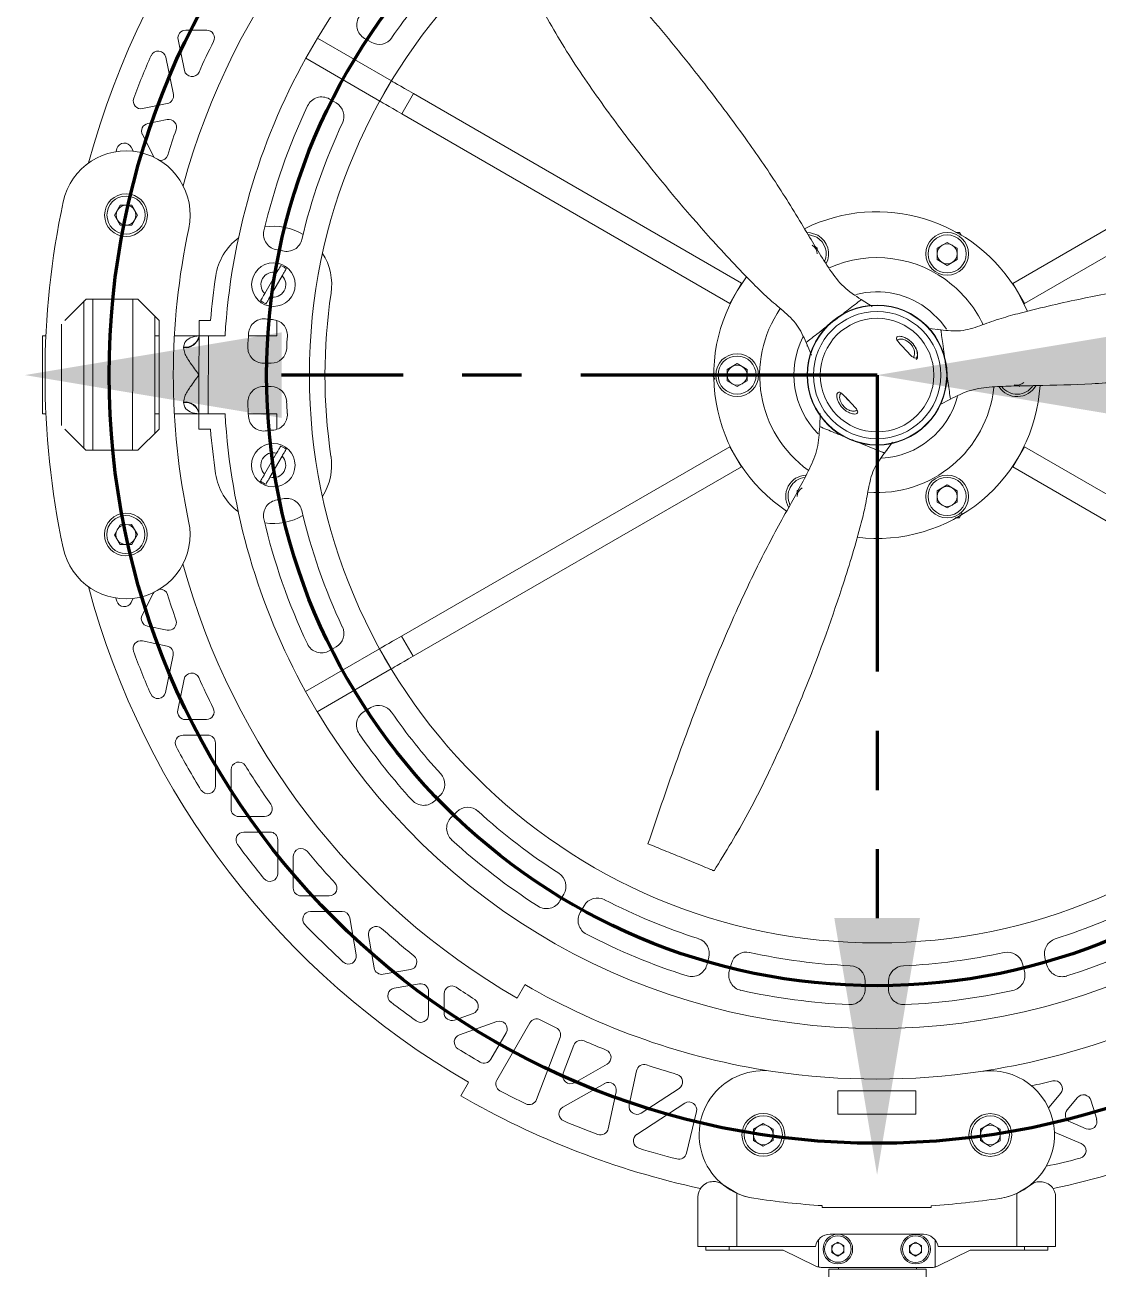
# Model space of a CAD drawing. Header units: millimetres. Extents: x 293 to 902, y 110 to 719.
# Drawn here: x 292.6 to 430.6, y 299.7 to 459.7 of the extents above; entities that cross this region are included whole.
import ezdxf

# ---------------------------------------------------------------- set-up
doc = ezdxf.new("R2010")
doc.units = ezdxf.units.MM
doc.linetypes.add('CENTERX2', pattern=[20.32, 12.7, -2.54, 2.54, -2.54])

msp = doc.modelspace()

# ---------------------------------------------------------------- linework, layer by layer
at = {"color": 7, "linetype": 'Continuous', "lineweight": 15}
for p, q in [((312.31, 457.78), (313.12, 453.8)), ((315.99, 458.98), (313.29, 458.98)), ((328.72, 455.37), (330.23, 457.96)), ((330.23, 457.96), (339.75, 452.46)), ((337.16, 457.42), (336.29, 457.92)), ((310.73, 455.5), (311.71, 450.71)), ((328.72, 455.37), (338.25, 449.86)), ((338.25, 449.86), (339.75, 452.46)), ((310.92, 449.54), (307.75, 448.89)), ((332.65, 449.63), (331.78, 450.13)), ((341.08, 448.23), (342.58, 450.82)), ((342.58, 450.82), (384.77, 426.44)), ((461.86, 450.77), (419.65, 426.43)), ((341.08, 448.23), (383.27, 423.84)), ((463.35, 448.18), (421.14, 423.83)), ((310.92, 447.49), (308.41, 446.98)), ((307.72, 445.55), (309.15, 442.77)), ((306.3, 443.93), (306.57, 443.4)), ((309.24, 442.62), (309.15, 442.77)), ((304.88, 436.49), (304.14, 435.21)), ((304.88, 433.93), (304.14, 435.21)), ((304.88, 436.49), (306.36, 436.49)), ((306.36, 436.49), (307.1, 435.2)), ((306.36, 433.93), (307.1, 435.2)), ((304.88, 433.93), (306.36, 433.93)), ((412.8, 432.97), (412.31, 432.97)), ((413, 432.61), (412.8, 432.97)), ((394.49, 430.97), (394.31, 431.07)), ((394.49, 430.97), (394.49, 430.77)), ((409.93, 430.96), (411.21, 431.7)), ((409.93, 430.96), (409.93, 429.48)), ((412.49, 430.96), (411.21, 431.7)), ((412.49, 430.96), (412.49, 429.48)), ((409.93, 429.48), (411.21, 428.74)), ((412.49, 429.48), (411.21, 428.74)), ((323.45, 425.13), (325, 427.81)), ((325.69, 427.41), (324.14, 424.73)), ((383.27, 423.84), (384.77, 426.44)), ((384.77, 426.44), (384.82, 426.41)), ((419.65, 426.43), (419.6, 426.4)), ((419.65, 426.43), (421.14, 423.83)), ((300.48, 424.38), (297.76, 421.66)), ((307.15, 424.38), (300.48, 424.38)), ((307.15, 424.38), (309.86, 421.65)), ((401.58, 423.46), (400.17, 424.34)), ((421.54, 422.84), (420.4, 425.13)), ((383.27, 423.84), (383.32, 423.82)), ((421.14, 423.83), (421.1, 423.8)), ((309.86, 421.65), (309.86, 407.69)), ((315.01, 421.67), (316.49, 421.67)), ((315.01, 421.67), (315.01, 419.67)), ((325.01, 421.67), (325.01, 419.67)), ((325.02, 421.67), (325.01, 421.67)), ((295.32, 419.68), (294.88, 419.68)), ((309.86, 419.67), (309.33, 419.67)), ((315.01, 419.67), (311.84, 419.67)), ((315, 414.67), (315.01, 419.57)), ((315.01, 419.57), (315.01, 419.67)), ((316.21, 419.67), (315.01, 419.67)), ((316.2, 409.67), (316.21, 419.67)), ((316.21, 419.67), (318.36, 419.67)), ((321.36, 419.67), (325.01, 419.67)), ((410.4, 420.46), (408.9, 420.63)), ((410.07, 420.5), (409.92, 420.56)), ((393.06, 418.82), (393.75, 417.22)), ((393.19, 418.52), (393.21, 418.35)), ((324.28, 416.17), (323.28, 416.17)), ((382.92, 415.38), (384.2, 416.12)), ((385.48, 415.38), (384.2, 416.12)), ((315, 409.77), (315, 414.67)), ((381.03, 414.64), (381.34, 414.11)), ((382.92, 415.38), (382.92, 413.9)), ((385.48, 415.38), (385.48, 413.9)), ((324.28, 413.17), (323.28, 413.17)), ((382.92, 413.9), (384.2, 413.16)), ((385.48, 413.9), (384.2, 413.16)), ((420.54, 413.19), (420.33, 413.25)), ((410.33, 410.85), (411.63, 411.54)), ((294.87, 409.68), (295.32, 409.68)), ((309.33, 409.67), (309.86, 409.67)), ((311.84, 409.67), (315, 409.67)), ((315, 409.67), (315, 409.77)), ((316.2, 409.67), (315, 409.67)), ((315, 409.67), (315, 407.67)), ((318.35, 409.67), (316.2, 409.67)), ((321.36, 409.67), (325, 409.67)), ((325, 407.67), (325, 409.67)), ((394.88, 409.7), (394.82, 408.02)), ((297.76, 407.7), (300.47, 404.97)), ((309.86, 407.69), (307.14, 404.97)), ((315, 407.67), (316.49, 407.67)), ((325.01, 407.67), (325, 407.67)), ((300.47, 404.97), (307.14, 404.97)), ((341.05, 381.09), (383.26, 405.44)), ((383.26, 405.44), (383.31, 405.47)), ((384.76, 402.84), (383.26, 405.44)), ((403.15, 404.62), (404.18, 406.02)), ((403.35, 404.89), (403.48, 404.99)), ((421.14, 405.43), (419.64, 402.83)), ((421.14, 405.43), (421.09, 405.45)), ((463.33, 381.04), (421.14, 405.43)), ((323.44, 401.92), (324.99, 404.6)), ((325.68, 404.2), (324.13, 401.52)), ((342.55, 378.5), (384.76, 402.84)), ((384.76, 402.84), (384.81, 402.87)), ((419.64, 402.83), (419.59, 402.86)), ((461.83, 378.45), (419.64, 402.83)), ((391.92, 399.79), (392.09, 399.89)), ((409.92, 399.78), (411.2, 400.52)), ((412.48, 399.78), (411.2, 400.52)), ((391.92, 399.79), (391.92, 399.58)), ((409.92, 399.78), (409.92, 398.3)), ((409.92, 398.3), (411.2, 397.56)), ((412.48, 398.3), (411.2, 397.56)), ((412.48, 399.78), (412.48, 398.3)), ((304.85, 395.41), (304.13, 394.12)), ((304.85, 395.41), (306.33, 395.43)), ((306.33, 395.43), (307.08, 394.16)), ((412.24, 396.29), (412.78, 396.29)), ((304.88, 392.85), (304.13, 394.12)), ((306.36, 392.87), (307.08, 394.16)), ((304.88, 392.85), (306.36, 392.87)), ((306.28, 385.42), (306.55, 385.95)), ((307.69, 383.8), (309.12, 386.58)), ((309.22, 386.73), (309.12, 386.58)), ((310.9, 381.85), (308.38, 382.36)), ((342.55, 378.5), (341.05, 381.09)), ((310.9, 379.81), (307.72, 380.46)), ((328.69, 373.96), (338.22, 379.46)), ((332.63, 379.7), (331.76, 379.19)), ((339.72, 376.86), (338.22, 379.46)), ((310.7, 373.85), (311.68, 378.63)), ((330.19, 371.37), (339.72, 376.86)), ((312.27, 371.56), (313.09, 375.54)), ((330.19, 371.37), (328.69, 373.96)), ((337.12, 371.9), (336.25, 371.4)), ((315.95, 370.36), (313.25, 370.36)), ((316.12, 368.36), (312.95, 368.36)), ((317.12, 361.82), (317.12, 367.36)), ((319.12, 358.9), (319.12, 363.9)), ((346.02, 360.62), (345.31, 359.91)), ((348.14, 358.5), (347.44, 357.79)), ((323.43, 357.9), (320.12, 357.9)), ((324.13, 355.9), (320.76, 355.9)), ((325.13, 350.56), (325.13, 354.9)), ((327.13, 348.69), (327.13, 352.79)), ((331.75, 347.69), (328.13, 347.69)), ((361.92, 347.92), (361.42, 347.05)), ((333.41, 345.69), (329.34, 345.69)), ((364.52, 346.42), (364.01, 345.55)), ((335.22, 340.1), (334.4, 344.86)), ((337.54, 338.43), (336.82, 342.6)), ((380.56, 339.77), (380.3, 338.8)), ((423.79, 339.75), (424.05, 338.78)), ((342.19, 338.22), (338.69, 337.61)), ((383.46, 338.99), (383.2, 338.02)), ((420.89, 338.97), (421.15, 338.01)), ((343.35, 336.39), (340.11, 335.83)), ((356.92, 336.28), (355.92, 334.55)), ((400.67, 336.71), (400.67, 335.71)), ((403.67, 336.71), (403.67, 335.71)), ((344.52, 332.43), (344.52, 335.4)), ((346.52, 332.67), (346.52, 335.13)), ((350.26, 332.58), (347.85, 331.73)), ((353.31, 331.54), (348.5, 329.83)), ((353.3, 324.02), (357.56, 331.39)), ((352.53, 326.69), (354.51, 330.1)), ((358.4, 321.5), (361.44, 329.47)), ((361.84, 324.91), (363.21, 328.5)), ((367.5, 326.08), (363.27, 323.68)), ((370.32, 320.82), (371.26, 325.22)), ((349.67, 323.72), (348.67, 321.99)), ((367.17, 323.59), (361.8, 320.55)), ((367.63, 317.76), (368.64, 322.52)), ((376.74, 322.94), (371.85, 319.77)), ((397.17, 322.64), (407.17, 322.63)), ((397.17, 319.64), (397.17, 322.64)), ((407.17, 322.63), (407.17, 319.63)), ((425.8, 322.29), (424.32, 320.52)), ((427.97, 321.77), (426.65, 320.19)), ((377.48, 321.04), (371.32, 317.04)), ((377.68, 314.6), (378.99, 319.96)), ((424.24, 320.44), (424.32, 320.52)), ((430.44, 318.97), (429.69, 321.42)), ((387.57, 318.45), (386.29, 317.72)), ((387.57, 318.45), (388.85, 317.71)), ((407.17, 319.63), (397.17, 319.64)), ((416.76, 318.44), (415.48, 317.7)), ((416.76, 318.44), (418.04, 317.7)), ((429.1, 317.76), (427.03, 318.63)), ((386.29, 317.72), (386.29, 316.24)), ((388.85, 316.24), (388.85, 317.71)), ((415.48, 317.7), (415.48, 316.23)), ((418.04, 316.22), (418.04, 317.7)), ((425, 317.3), (425.11, 317.26)), ((428.46, 315.86), (425.11, 317.26)), ((387.57, 315.5), (386.29, 316.24)), ((388.85, 316.24), (387.57, 315.5)), ((416.76, 315.49), (415.48, 316.23)), ((418.04, 316.22), (416.76, 315.49)), ((382.41, 310.54), (384.16, 309.46)), ((420.16, 309.45), (421.91, 310.52)), ((379.16, 308.98), (379.16, 302.64)), ((384.16, 309.46), (384.16, 302.64)), ((420.16, 309.45), (420.16, 302.63)), ((425.16, 308.96), (425.16, 302.63)), ((395.16, 307.64), (395.16, 307.87)), ((395.16, 307.64), (409.16, 307.63)), ((409.16, 307.63), (409.16, 307.86)), ((396.16, 304.21), (408.16, 304.2)), ((380.16, 302.64), (380.16, 302.14)), ((383.16, 302.14), (383.16, 302.64)), ((384.16, 302.64), (394.27, 302.64)), ((394.66, 299.99), (394.66, 303.49)), ((397.16, 303.18), (396.39, 302.73)), ((396.39, 302.73), (396.39, 301.84)), ((397.16, 303.18), (397.93, 302.73)), ((397.93, 301.84), (397.93, 302.73)), ((407.16, 303.18), (406.39, 302.73)), ((406.39, 302.73), (406.39, 301.84)), ((407.16, 303.18), (407.93, 302.73)), ((407.93, 301.84), (407.93, 302.73)), ((409.66, 299.99), (409.66, 303.48)), ((410.05, 302.63), (420.16, 302.63)), ((421.16, 302.13), (421.16, 302.63)), ((424.16, 302.13), (424.16, 302.63)), ((390.13, 302.14), (383.16, 302.14)), ((390.13, 302.14), (394.24, 300.14)), ((397.16, 301.4), (396.39, 301.84)), ((397.93, 301.84), (397.16, 301.4)), ((407.16, 301.39), (406.39, 301.84)), ((407.93, 301.84), (407.16, 301.39)), ((410.07, 300.13), (414.19, 302.13)), ((421.16, 302.13), (414.19, 302.13)), ((409.2, 299.93), (395.12, 299.94)), ((396.01, 299.72), (396.01, 297.72)), ((397.26, 299.92), (397.26, 299.72)), ((400.02, 299.94), (400.02, 299.92)), ((400.2, 299.94), (400.2, 299.92)), ((400.54, 299.94), (400.54, 299.92)), ((400.94, 299.94), (400.94, 299.92)), ((401.42, 299.94), (401.42, 299.92)), ((401.97, 299.94), (401.97, 299.92)), ((402.54, 299.93), (402.54, 299.92)), ((403.09, 299.93), (403.09, 299.92)), ((403.57, 299.93), (403.57, 299.92)), ((403.97, 299.92), (403.97, 299.93)), ((404.31, 299.92), (404.31, 299.93)), ((404.49, 299.92), (404.49, 299.93)), ((407.26, 299.72), (407.26, 299.92)), ((408.51, 297.72), (408.51, 299.72))]:
    msp.add_line(p, q, dxfattribs=at)
at = {"color": 1, "linetype": 'CENTERX2', "lineweight": 158, "ltscale": 3}
for q in [(325.63, 414.64), (402.2, 344.85)]:
    msp.add_line((402.2, 414.64), q, dxfattribs=at)
at = {"color": 8, "linetype": 'Continuous', "lineweight": 15}
for p, q in [((400.04, 299.94), (400.04, 299.92)), ((400.23, 299.94), (400.23, 299.92)), ((400.59, 299.94), (400.59, 299.92)), ((401.02, 299.94), (401.02, 299.92)), ((401.07, 299.94), (401.07, 299.92)), ((401.59, 299.94), (401.59, 299.92)), ((401.66, 299.94), (401.66, 299.92)), ((402.22, 299.94), (402.22, 299.92)), ((402.29, 299.94), (402.29, 299.92)), ((402.85, 299.93), (402.85, 299.92)), ((402.92, 299.93), (402.92, 299.92)), ((403.44, 299.93), (403.44, 299.92)), ((403.5, 299.93), (403.5, 299.92)), ((403.93, 299.93), (403.93, 299.92)), ((404.28, 299.93), (404.28, 299.92)), ((404.47, 299.93), (404.47, 299.92))]:
    msp.add_line(p, q, dxfattribs=at)
at = {"color": 7, "linetype": 'Continuous', "lineweight": 15, "flags": 128}
for points in [[(339.76, 452.45), (339.8, 452.43), (339.95, 452.35), (340.19, 452.21), (340.52, 452.01), (340.94, 451.77), (341.43, 451.49), (341.98, 451.17), (342.58, 450.82)], [(338.26, 449.85), (338.3, 449.83), (338.45, 449.75), (338.69, 449.61), (339.02, 449.42), (339.44, 449.18), (339.93, 448.89), (340.48, 448.57), (341.08, 448.23)], [(304.45, 443.76), (304.34, 443.4), (304.33, 443.35)], [(394.59, 432.61), (393.63, 432.94), (393.19, 432.98)], [(394.44, 432.35), (393.53, 432.66), (393.36, 432.67)], [(300.19, 424.17), (300.19, 423.51), (300.19, 421.83), (300.19, 419.94), (300.19, 417.9), (300.19, 415.76), (300.19, 413.59), (300.19, 411.46), (300.19, 409.41), (300.19, 407.53), (300.19, 405.85), (300.18, 405.22)], [(301.34, 424.38), (301.34, 423.51), (301.34, 421.83), (301.33, 419.94), (301.33, 417.9), (301.33, 415.76), (301.33, 413.59), (301.33, 411.46), (301.33, 409.41), (301.33, 407.53), (301.33, 405.84), (301.33, 404.97)], [(301.33, 404.97), (301.33, 405.84), (301.33, 407.53), (301.33, 409.41), (301.33, 411.46), (301.33, 413.59), (301.33, 415.76), (301.33, 417.9), (301.33, 419.94), (301.34, 421.83), (301.34, 423.51), (301.34, 424.38)], [(306.47, 404.97), (306.47, 405.84), (306.47, 407.52), (306.47, 409.41), (306.47, 411.45), (306.48, 413.59), (306.48, 415.76), (306.48, 417.89), (306.48, 419.94), (306.48, 421.82), (306.48, 423.5), (306.48, 424.38)], [(309.33, 414.67), (309.33, 416.64), (309.33, 418.54), (309.33, 420.31), (309.34, 421.88), (309.34, 422.26)], [(411.13, 420.53), (410.4, 421.51), (409, 422.9)], [(297.33, 421.18), (297.33, 420.31), (297.33, 418.54), (297.33, 416.64), (297.33, 414.68), (297.33, 412.71), (297.33, 410.81), (297.33, 409.04), (297.33, 408.18)], [(294.87, 414.68), (294.87, 416.03), (294.88, 417.28), (294.88, 418.33), (294.88, 419.12), (294.88, 419.57), (294.88, 419.68)], [(294.87, 409.68), (294.87, 409.78), (294.87, 410.24), (294.87, 411.02), (294.87, 412.08), (294.87, 413.33), (294.87, 414.68)], [(309.33, 407.1), (309.33, 407.46), (309.33, 409.04), (309.33, 410.81), (309.33, 412.71), (309.33, 414.67)], [(313, 411.1), (313, 411.11), (313, 411.12), (313, 411.13), (313, 411.14), (313, 411.14), (313, 411.15), (313, 411.16), (313, 411.17)], [(304.43, 385.59), (304.32, 385.95), (304.31, 386)], [(338.23, 379.47), (338.27, 379.49), (338.42, 379.57), (338.66, 379.71), (338.99, 379.91), (339.41, 380.15), (339.9, 380.43), (340.45, 380.75), (341.05, 381.09)], [(339.73, 376.87), (339.77, 376.89), (339.92, 376.98), (340.16, 377.12), (340.49, 377.31), (340.91, 377.55), (341.4, 377.83), (341.95, 378.15), (342.55, 378.5)], [(384.16, 302.64), (383.18, 302.64), (382.25, 302.64), (381.38, 302.64), (380.62, 302.64), (380, 302.64), (379.54, 302.64), (379.26, 302.64), (379.16, 302.64)], [(425.16, 302.63), (425.06, 302.63), (424.78, 302.63), (424.32, 302.63), (423.69, 302.63), (422.94, 302.63), (422.07, 302.63), (421.13, 302.63), (420.16, 302.63)], [(383.16, 302.14), (382.13, 302.14), (381.23, 302.14), (380.56, 302.14), (380.2, 302.14), (380.16, 302.14)], [(424.16, 302.13), (424.15, 302.13), (423.87, 302.13), (423.21, 302.13), (422.26, 302.13), (421.16, 302.13)], [(396.01, 299.72), (396.05, 299.72), (396.41, 299.72), (397.11, 299.72), (398.11, 299.72), (399.35, 299.72), (400.76, 299.72), (402.26, 299.72)], [(397.26, 299.92), (397.36, 299.92), (397.82, 299.92), (398.6, 299.92), (399.66, 299.92), (400.91, 299.92), (402.26, 299.92)], [(402.26, 299.92), (403.6, 299.92), (404.85, 299.92), (405.91, 299.92), (406.7, 299.92), (407.15, 299.92), (407.26, 299.92)], [(402.26, 299.72), (403.75, 299.72), (405.16, 299.72), (406.4, 299.72), (407.4, 299.72), (408.1, 299.72), (408.46, 299.72), (408.51, 299.72)]]:
    msp.add_lwpolyline(points, dxfattribs=at)
at = {"color": 4, "lineweight": 100}
msp.add_circle((402.2, 414.64), 98.75, dxfattribs=at)
at = {"color": 6, "lineweight": 100}
msp.add_circle((402.2, 414.64), 78.5, dxfattribs=at)
at = {"color": 7, "linetype": 'Continuous', "lineweight": 15}
for centre, radius in [((402.2, 414.64), 73), ((305.62, 435.21), 2.75), ((305.62, 435.21), 2.45), ((411.21, 430.22), 2.75), ((411.21, 430.22), 2.45), ((324.57, 426.27), 2.8), ((402.2, 414.64), 9), ((402.2, 414.64), 8.95), ((402.2, 414.64), 8.18), ((402.2, 414.64), 7.3), ((384.2, 414.64), 2.75), ((384.2, 414.64), 2.45), ((324.56, 403.06), 2.8), ((411.2, 399.04), 2.75), ((411.2, 399.04), 2.45), ((305.6, 394.14), 2.75), ((305.6, 394.14), 2.45), ((387.57, 316.98), 2.75), ((387.57, 316.98), 2.45), ((416.76, 316.96), 2.75), ((416.76, 316.96), 2.45), ((397.16, 302.29), 1.9), ((397.16, 302.29), 1.7), ((407.16, 302.28), 1.9), ((407.16, 302.28), 1.7)]:
    msp.add_circle(centre, radius, dxfattribs=at)
for centre, radius, start, end in [((402.2, 414.64), 105, 119.9768, 164.9464), ((402.2, 414.64), 84, 31, 148.9536), ((402.2, 414.64), 92.5, 119.9768, 164.748), ((402.2, 414.64), 76, 137.5487, 145.1966), ((337.29, 459.66), 2, 145.2573, 239.9768), ((313.29, 457.98), 1, 89.9768, 191.504), ((402.2, 414.64), 95.5, 153.3088, 155.9256), ((315.99, 457.98), 1, 333.3088, 89.9768), ((338.16, 459.15), 2, 239.9768, 325.1966), ((309.75, 455.3), 1, 11.504, 156.2585), ((402.2, 414.64), 102, 156.2585, 159.5829), ((402.2, 414.64), 84, 151, 176.5644), ((314.1, 454), 1, 191.504, 335.9256), ((307.55, 449.87), 1, 159.5829, 281.504), ((310.73, 450.52), 1, 281.504, 11.504), ((330.78, 448.4), 2, 59.9768, 154.6964), ((331.65, 447.9), 2, 334.757, 59.9768), ((402.2, 414.64), 81, 154.6964, 166.7603), ((308.61, 446), 1, 101.504, 207.1987), ((311.12, 446.51), 1, 340.7098, 101.504), ((402.2, 414.64), 76, 154.757, 166.7302), ((402.2, 414.64), 95.5, 160.7098, 162.7678), ((305.62, 435.21), 8.25, 347.9768, 167.9768), ((305.41, 443.47), 1, 27.1987, 163.4089), ((310.04, 443.22), 1, 265.26, 342.7678), ((402.2, 414.64), 107, 167.9768, 191.9768), ((305.62, 435.21), 1.28, 149.9768, 209.9768), ((305.62, 435.21), 1.28, 89.9768, 149.9768), ((305.62, 435.21), 1.28, 29.9768, 89.9768), ((305.62, 435.21), 1.28, 329.9768, 29.9768), ((402.2, 414.64), 21, 29.9768, 116.3467), ((305.62, 435.21), 1.28, 209.9768, 269.9768), ((305.62, 435.21), 1.28, 269.9768, 329.9768), ((402.2, 414.64), 90.5, 167.9768, 191.9768), ((324.57, 426.27), 7.5, 59.4033, 98.3869), ((324.57, 426.27), 7.5, 126.8138, 171.4768), ((325.3, 432.73), 2, 166.7603, 263.5266), ((326.29, 432.54), 2, 254.6956, 346.7302), ((393.21, 430.23), 2.45, 336.7017, 59.9768), ((393.21, 430.23), 2.75, 332.6507, 59.9768), ((324.57, 426.27), 4.5, 74.6956, 83.5266), ((324.57, 426.27), 7.5, 351.4768, 32.4153), ((393.21, 430.23), 1.28, 359.9768, 59.9768), ((411.21, 430.22), 1.28, 119.9768, 179.9768), ((411.21, 430.22), 1.28, 59.9768, 119.9768), ((411.21, 430.22), 1.28, 359.9768, 59.9768), ((324.57, 426.27), 2.64, 51.2595, 68.6941), ((402.2, 414.64), 15.1, 50.5779, 114.1444), ((411.21, 430.22), 1.28, 179.9768, 239.9768), ((411.21, 430.22), 1.28, 239.9768, 299.9768), ((411.21, 430.22), 1.28, 299.9768, 359.9768), ((402.2, 414.64), 86, 171.4768, 175.3081), ((324.57, 426.27), 1.6, 74.4543, 225.4993), ((324.57, 426.27), 1.6, 254.4543, 45.4993), ((402.2, 414.64), 21, 143.0277, 236.3691), ((402.2, 414.64), 15.1, 25.5351, 50.5779), ((324.57, 426.27), 2.64, 231.2595, 248.6941), ((402.2, 414.64), 71, 171.4768, 188.4768), ((402.2, 414.64), 10.7, 50.5779, 104.7349), ((402.2, 414.64), 15.1, 145.5469, 234.1525), ((323.38, 419.88), 2, 79.4271, 176.1934), ((324.57, 426.27), 4.5, 259.4271, 268.2581), ((324.37, 419.77), 2, 356.2235, 88.2581), ((313.25, 420.01), 1.79, 262.1053, 348.9236), ((313.26, 419.93), 1.78, 261.7492, 348.1772), ((402.2, 414.64), 81, 176.1934, 177.4376), ((402.2, 414.64), 76, 176.2235, 177.405), ((402.2, 414.64), 10.7, 152.9077, 224.7798), ((267.74, 418.23), 45.27, 359.9292, 0.0206), ((323.28, 418.17), 2, 177.4376, 269.9768), ((324.28, 418.17), 2, 269.9768, 357.405), ((384.2, 414.64), 1.28, 59.9768, 119.9768), ((384.2, 414.64), 1.28, 119.9768, 179.9768), ((384.2, 414.64), 1.28, 179.9768, 239.9768), ((384.2, 414.64), 1.28, 359.9768, 59.9768), ((384.2, 414.64), 1.28, 299.9768, 359.9768), ((323.28, 411.17), 2, 89.9768, 182.5161), ((324.28, 411.17), 2, 2.5487, 89.9768), ((384.2, 414.64), 1.28, 239.9768, 299.9768), ((402.2, 414.64), 21, 263.0097, 356.3856), ((402.2, 414.64), 15.1, 265.5511, 354.1742), ((420.2, 414.63), 2.75, 212.923, 330.5556), ((420.2, 414.63), 2.45, 216.8104, 326.0656), ((420.2, 414.63), 1.28, 253.1384, 313.1384), ((313.26, 409.41), 1.78, 11.7767, 98.2044), ((313.25, 409.33), 1.79, 11.0305, 97.8477), ((402.2, 414.64), 81, 182.5161, 183.7603), ((402.2, 414.64), 76, 182.5487, 183.7302), ((402.2, 414.64), 10.7, 273.2514, 345.0593), ((402.2, 414.64), 84, 183.3893, 208.9536), ((324.37, 409.56), 2, 271.6956, 3.7302), ((323.37, 409.45), 2, 183.7603, 280.5266), ((402.2, 414.64), 86, 184.6456, 188.4768), ((324.56, 403.06), 4.5, 91.6956, 100.5266), ((324.56, 403.06), 1.6, 74.4543, 225.4993), ((324.56, 403.06), 2.64, 51.2595, 68.6941), ((324.56, 403.06), 1.6, 254.4543, 45.4993), ((324.56, 403.06), 7.5, 327.5384, 8.4768), ((324.56, 403.06), 7.5, 188.4768, 233.1399), ((393.2, 399.05), 2.75, 93.0975, 210.3093), ((393.2, 399.05), 2.45, 97.22, 206.1437), ((324.56, 403.06), 2.64, 231.2595, 248.6941), ((393.2, 399.05), 1.28, 119.9768, 179.9768), ((411.2, 399.04), 1.28, 119.9768, 179.9768), ((411.2, 399.04), 1.28, 59.9768, 119.9768), ((411.2, 399.04), 1.28, 359.9768, 59.9768), ((325.29, 396.6), 2, 96.4271, 193.1934), ((324.56, 403.06), 4.5, 276.4271, 285.2581), ((326.27, 396.79), 2, 13.2235, 105.2581), ((411.2, 399.04), 1.28, 179.9768, 239.9768), ((411.2, 399.04), 1.28, 299.9768, 359.9768), ((402.2, 414.64), 76, 193.2235, 205.1966), ((411.2, 399.04), 1.28, 239.9768, 299.9768), ((305.6, 394.14), 8.25, 191.9768, 11.9768), ((305.6, 394.14), 1.28, 90.7128, 150.7128), ((305.6, 394.14), 1.28, 30.7128, 90.7128), ((402.2, 414.64), 81, 193.1934, 205.2573), ((324.56, 403.06), 7.5, 261.5668, 300.5504), ((305.6, 394.14), 1.28, 150.7128, 210.7128), ((305.6, 394.14), 1.28, 210.7128, 270.7128), ((305.6, 394.14), 1.28, 270.7128, 330.7128), ((305.6, 394.14), 1.28, 330.7128, 30.7128), ((402.2, 414.64), 92.5, 195.2056, 239.9768), ((402.2, 414.64), 105, 195.0073, 239.9768), ((310.01, 386.12), 1, 17.1858, 94.6937), ((305.39, 385.87), 1, 196.5447, 332.7549), ((402.2, 414.64), 95.5, 197.1858, 199.2439), ((308.58, 383.34), 1, 152.7549, 258.4497), ((311.1, 382.83), 1, 258.4497, 19.2439), ((331.63, 381.43), 2, 299.9768, 25.1966), ((307.52, 379.48), 1, 78.4497, 200.3707), ((402.2, 414.64), 102, 200.3707, 203.6951), ((310.7, 378.83), 1, 348.4497, 78.4497), ((330.76, 380.93), 2, 205.2573, 299.9768), ((314.07, 375.34), 1, 24.0281, 168.4497), ((402.2, 414.64), 95.5, 204.0281, 206.6449), ((309.72, 374.05), 1, 203.6951, 348.4497), ((313.25, 371.36), 1, 168.4497, 269.9768), ((315.95, 371.36), 1, 269.9768, 26.6449), ((402.2, 414.64), 84, 211, 328.9536), ((337.25, 369.67), 2, 119.9768, 214.6964), ((338.12, 370.17), 2, 34.757, 119.9768), ((402.2, 414.64), 76, 214.757, 222.405), ((312.95, 367.36), 1, 89.9768, 207.9091), ((316.12, 367.36), 1, 359.9768, 89.9768), ((402.2, 414.64), 81, 214.6964, 222.4376), ((402.2, 414.64), 102, 207.9091, 211.5314), ((320.12, 363.9), 1, 31.7186, 179.9768), ((402.2, 414.64), 95.5, 211.7186, 215.2785), ((344.61, 362.03), 2, 314.9768, 42.405), ((316.12, 361.82), 1, 211.5314, 359.9768), ((343.9, 361.33), 2, 222.4376, 314.9768), ((320.12, 358.9), 1, 179.9768, 269.9768), ((323.43, 358.9), 1, 269.9768, 35.2785), ((349.56, 357.08), 2, 47.5487, 134.9768), ((402.2, 414.64), 76, 227.5487, 237.405), ((348.85, 356.38), 2, 134.9768, 227.5161), ((320.76, 354.9), 1, 89.9768, 216.2572), ((324.13, 354.9), 1, 359.9768, 89.9768), ((402.2, 414.64), 102, 216.2572, 219.3745), ((328.13, 352.79), 1, 39.8609, 179.9768), ((402.2, 414.64), 81, 227.5161, 237.4376), ((402.2, 414.64), 95.5, 219.8609, 223.1086), ((324.13, 350.56), 1, 219.3745, 359.9768), ((360.19, 348.92), 2, 329.9768, 57.405), ((328.13, 348.69), 1, 179.9768, 269.9768), ((331.75, 348.69), 1, 269.9768, 43.1086), ((366.25, 345.42), 2, 62.5487, 149.9768), ((402.2, 414.64), 76, 242.5487, 252.405), ((402.2, 414.64), 76, 287.5487, 297.405), ((329.34, 344.69), 1, 89.9768, 223.8307), ((333.41, 344.69), 1, 9.7995, 89.9768), ((359.69, 348.05), 2, 237.4376, 329.9768), ((365.75, 344.55), 2, 149.9768, 242.5161), ((402.2, 414.64), 102, 223.8307, 227.7041), ((337.8, 342.77), 1, 48.1362, 189.7995), ((402.2, 414.64), 95.5, 228.1362, 231.4162), ((402.2, 414.64), 81, 242.5161, 252.4376), ((402.2, 414.64), 81, 287.5161, 297.4376), ((378.63, 340.28), 2, 344.9768, 72.405), ((425.72, 340.27), 2, 107.5487, 194.9768), ((334.24, 339.93), 1, 227.7041, 9.7995), ((342.02, 339.2), 1, 279.7995, 51.4162), ((385.39, 338.47), 2, 77.5487, 164.9768), ((402.2, 414.64), 76, 257.5487, 267.405), ((402.2, 414.64), 76, 272.5487, 282.405), ((418.96, 338.46), 2, 14.9768, 102.405), ((338.52, 338.6), 1, 189.7995, 279.7995), ((378.37, 339.32), 2, 252.4376, 344.9768), ((385.13, 337.5), 2, 164.9768, 257.5161), ((398.67, 336.72), 2, 359.9768, 87.405), ((405.67, 336.71), 2, 92.5487, 179.9768), ((419.22, 337.49), 2, 282.4376, 14.9768), ((425.98, 339.3), 2, 194.9768, 287.5161), ((343.52, 335.4), 1, 359.9768, 99.7995), ((347.52, 335.12), 1, 55.4813, 179.9768), ((402.2, 414.64), 95.5, 235.4813, 237.1966), ((402.2, 414.64), 90.5, 239.9768, 261.4768), ((402.2, 414.64), 90.5, 278.4768, 299.9768), ((340.28, 334.84), 1, 99.7995, 232.1882), ((349.92, 333.52), 1, 289.5403, 57.1966), ((402.2, 414.64), 81, 257.5161, 267.4376), ((398.67, 335.71), 2, 267.4376, 359.9768), ((405.67, 335.71), 2, 179.9768, 272.5161), ((402.2, 414.64), 81, 272.5161, 282.4376), ((402.2, 414.64), 102, 232.1882, 234.4761), ((343.52, 332.43), 1, 234.4761, 359.9768), ((347.52, 332.67), 1, 179.9768, 289.5403), ((353.64, 330.6), 1, 329.9768, 109.5403), ((358.43, 330.89), 1, 62.4028, 149.9768), ((402.2, 414.64), 93.5, 242.4028, 243.8177), ((348.83, 328.89), 1, 109.5403, 238.0984), ((360.51, 329.83), 1, 339.0927, 63.8177), ((402.2, 414.64), 102, 238.0984, 239.9768), ((364.14, 328.14), 1, 66.2492, 159.0927), ((402.2, 414.64), 93.5, 246.2492, 248.1328), ((351.67, 327.19), 1, 239.9768, 329.9768), ((367.01, 326.94), 0.991, 299.5332, 68.1328), ((362.77, 324.55), 1, 159.0927, 299.5332), ((372.24, 325.01), 1, 71.5141, 167.9581), ((402.2, 414.64), 93.5, 251.5141, 254.0269), ((376.2, 323.78), 1, 302.9581, 74.0269), ((387.57, 316.98), 8.25, 81.4768, 261.4768), ((402.2, 414.64), 90.5, 261.4768, 278.4768), ((416.76, 316.96), 8.25, 278.4768, 98.4768), ((354.17, 323.52), 1, 149.9768, 242.2025), ((367.66, 322.72), 1, 347.9581, 119.5332), ((402.2, 414.64), 93.5, 282.2722, 283.9796), ((425.03, 322.93), 1, 320.0036, 103.9796), ((402.2, 414.64), 107, 239.9768, 257.7441), ((402.2, 414.64), 104, 242.2025, 244.2541), ((357.46, 321.86), 1, 244.2541, 339.0927), ((402.2, 414.64), 107, 282.2096, 299.9768), ((428.74, 321.12), 1, 17.0184, 140.0036), ((362.29, 319.68), 1, 119.5332, 247.2015), ((371.3, 320.61), 1, 167.9581, 302.9581), ((378.02, 320.2), 1, 346.2237, 122.9581), ((427.41, 319.55), 1, 140.0036, 247.2687), ((402.2, 414.64), 104, 247.2015, 249.8058), ((429.48, 318.68), 1, 247.2687, 17.0184), ((366.65, 317.97), 1, 249.8058, 347.9581), ((371.86, 316.21), 1, 122.9581, 252.8682), ((387.57, 316.98), 1.28, 119.9768, 179.9768), ((387.57, 316.98), 1.28, 179.9768, 239.9768), ((387.57, 316.98), 1.28, 59.9768, 119.9768), ((387.57, 316.98), 1.28, 359.9768, 59.9768), ((387.57, 316.98), 1.28, 299.9768, 359.9768), ((416.76, 316.96), 1.28, 119.9768, 179.9768), ((416.76, 316.96), 1.28, 179.9768, 239.9768), ((416.76, 316.96), 1.28, 59.9768, 119.9768), ((416.76, 316.96), 1.28, 359.9768, 59.9768), ((416.76, 316.96), 1.28, 299.9768, 359.9768), ((402.2, 414.64), 104, 252.8682, 255.6674), ((387.57, 316.98), 1.28, 239.9768, 299.9768), ((416.76, 316.96), 1.28, 239.9768, 299.9768), ((428.07, 314.94), 1, 284.5447, 67.2687), ((376.71, 314.84), 1, 255.6674, 346.2237), ((402.2, 414.64), 104, 282.0755, 284.5447), ((387.57, 316.98), 8.25, 245.6096, 261.4768), ((402.2, 414.64), 107, 261.4768, 266.2258), ((402.2, 414.64), 107, 273.7278, 278.4768), ((416.76, 316.96), 8.25, 278.4768, 294.3441), ((396.16, 302.29), 1.92, 89.9768, 169.4736), ((408.16, 302.28), 1.92, 10.4801, 89.9768), ((397.16, 302.29), 0.773, 119.9768, 179.9768), ((397.16, 302.29), 0.773, 59.9768, 119.9768), ((397.16, 302.29), 0.773, 359.9768, 59.9768), ((407.16, 302.28), 0.772, 119.9768, 179.9768), ((407.16, 302.28), 0.773, 59.9768, 119.9768), ((407.16, 302.28), 0.773, 359.9768, 59.9768), ((397.16, 302.29), 0.773, 179.9768, 239.9768), ((397.16, 302.29), 0.773, 239.9768, 299.9768), ((397.16, 302.29), 0.773, 299.9768, 359.9768), ((407.16, 302.28), 0.772, 179.9768, 239.9768), ((407.16, 302.28), 0.773, 239.9768, 299.9768), ((407.16, 302.28), 0.773, 299.9768, 359.9768), ((395.12, 301.94), 2, 244.0577, 256.6724), ((395.12, 301.94), 2, 256.6724, 269.9768), ((409.2, 301.93), 2, 269.9768, 283.2812), ((409.2, 301.93), 2, 283.2812, 295.8959)]:
    msp.add_arc(centre, radius, start, end, dxfattribs=at)
for points, knots in [([(364.76, 470.28), (367.15, 467.55), (371.93, 462.09), (378.84, 453.71), (384.65, 446.05), (389.43, 439.13), (392.42, 434.23), (394.61, 430.56), (396.1, 428.18), (397.8, 425.89), (399.38, 424.86), (400.17, 424.34)], [0, 0, 0, 0, 0.186679, 0.373326, 0.559892, 0.682822, 0.805944, 0.854499, 0.903131, 0.951576, 1, 1, 1, 1]), ([(393.06, 418.82), (392.72, 419.61), (392.04, 421.18), (390.11, 422.93), (388.14, 424.55), (385, 427.64), (379.32, 433.73), (372.67, 441.65), (366.4, 450.06), (361.59, 457.13), (358.87, 462.14), (357.5, 464.64)], [0, 0, 0, 0, 0.043672, 0.087613, 0.131715, 0.175677, 0.313691, 0.560317, 0.707027, 0.853452, 1, 1, 1, 1]), ([(325, 427.81), (325.05, 427.9), (325.17, 428.11), (325.35, 428.42), (325.47, 428.62), (325.52, 428.71), (325.53, 428.73)], [0, 0, 0, 0, 0.236468, 0.573306, 0.897685, 1, 1, 1, 1]), ([(326.22, 428.33), (326.21, 428.31), (326.16, 428.22), (326.04, 428.02), (325.86, 427.71), (325.74, 427.5), (325.69, 427.41)], [0, 0, 0, 0, 0.102313, 0.426693, 0.763523, 1, 1, 1, 1]), ([(410.4, 420.46), (411.25, 420.36), (412.96, 420.17), (415.43, 420.97), (417.82, 421.86), (422.06, 423.03), (430.18, 424.9), (440.37, 426.7), (450.78, 427.93), (459.32, 428.56), (465.01, 428.41), (467.86, 428.34)], [0, 0, 0, 0, 0.0436724, 0.0876132, 0.1317154, 0.1756772, 0.3136913, 0.5603168, 0.7070272, 0.853452, 1, 1, 1, 1]), ([(322.92, 424.21), (322.93, 424.23), (322.98, 424.31), (323.1, 424.52), (323.28, 424.83), (323.4, 425.04), (323.45, 425.13)], [0, 0, 0, 0, 0.102313, 0.426692, 0.76352, 1, 1, 1, 1]), ([(324.14, 424.73), (324.09, 424.64), (323.97, 424.43), (323.79, 424.12), (323.67, 423.91), (323.62, 423.83), (323.61, 423.81)], [0, 0, 0, 0, 0.2364687, 0.5732971, 0.8976853, 1, 1, 1, 1]), ([(313.01, 418.24), (313.05, 418.45), (313.16, 418.99), (313.94, 419.52), (314.62, 419.67), (315, 419.67), (315.01, 419.67)], [0, 0, 0, 0, 0.213905, 0.563694, 0.996784, 1, 1, 1, 1]), ([(407.3, 416.91), (407.27, 416.89), (407.2, 416.8), (407, 416.81), (406.69, 417.02), (406.34, 417.38), (405.94, 417.81), (405.51, 418.26), (405.11, 418.68), (404.81, 419.05), (404.67, 419.33), (404.71, 419.52), (404.9, 419.63), (405.24, 419.65), (405.75, 419.5), (406.29, 419.19), (406.74, 418.77), (407.06, 418.33), (407.28, 417.88), (407.39, 417.44), (407.39, 417.09), (407.32, 416.96), (407.3, 416.91)], [0, 0, 0, 0, 0.024501, 0.082023, 0.133948, 0.184392, 0.236394, 0.289426, 0.342191, 0.394005, 0.444066, 0.493218, 0.532765, 0.593433, 0.654807, 0.714182, 0.765213, 0.81055, 0.856246, 0.906673, 0.963593, 1, 1, 1, 1]), ([(406.85, 416.94), (406.87, 416.95), (406.93, 417), (407.01, 417.17), (407.04, 417.47), (406.97, 417.86), (406.81, 418.25), (406.55, 418.62), (406.18, 418.96), (405.89, 419.11), (405.57, 419.23), (405.27, 419.29), (404.96, 419.25), (404.86, 419.17), (404.83, 419.14)], [0, 0, 0, 0, 0.042686, 0.114335, 0.225877, 0.32323, 0.40974, 0.494182, 0.58896, 0.696798, 0.701226, 0.820037, 0.939209, 1, 1, 1, 1]), ([(411.63, 411.54), (411.54, 412.2), (411.36, 413.51), (411.07, 415.57), (410.83, 417.31), (410.66, 418.59), (410.53, 419.56), (410.45, 420.08), (410.43, 420.29), (410.41, 420.4), (410.4, 420.44), (410.4, 420.46)], [0, 0, 0, 0, 0.2779928, 0.5535322, 0.6880211, 0.8143765, 0.913183, 0.9527239, 0.9743327, 0.986335, 1, 1, 1, 1]), ([(469.11, 419.24), (465.56, 418.54), (458.44, 417.13), (447.72, 415.33), (438.18, 414.13), (429.8, 413.46), (424.06, 413.31), (419.79, 413.25), (416.99, 413.15), (414.16, 412.83), (412.47, 411.97), (411.63, 411.54)], [0, 0, 0, 0, 0.186679, 0.373326, 0.559892, 0.682822, 0.805943, 0.854499, 0.903131, 0.951576, 1, 1, 1, 1]), ([(315, 414.67), (315, 414.67), (314.62, 415.19), (313.94, 416.11), (313.16, 417.31), (313.05, 417.93), (313.01, 418.17)], [0, 0, 0, 0, 0.00322, 0.436307, 0.786097, 1, 1, 1, 1]), ([(406.91, 418.53), (406.88, 418.58), (406.78, 418.74), (406.63, 418.87), (406.52, 418.97)], [0, 0, 0, 0, 0.27931, 1, 1, 1, 1]), ([(407.23, 416.64), (407.27, 416.66), (407.37, 416.76), (407.43, 417.06), (407.41, 417.53), (407.23, 418.08), (407, 418.4), (406.91, 418.53)], [0, 0, 0, 0, 0.077338, 0.262497, 0.55281, 0.823766, 1, 1, 1, 1]), ([(313, 411.17), (313.05, 411.41), (313.16, 412.03), (313.94, 413.23), (314.62, 414.15), (315, 414.67), (315, 414.67)], [0, 0, 0, 0, 0.213903, 0.563693, 0.996785, 1, 1, 1, 1]), ([(381.03, 414.64), (381.1, 414.76), (381.17, 414.88), (381.24, 415.01), (381.25, 415.02)], [0, 0, 0, 0, 0.914428, 1, 1, 1, 1]), ([(315, 409.67), (315, 409.67), (314.62, 409.67), (313.93, 409.82), (313.16, 410.35), (313.05, 410.89), (313, 411.1)], [0, 0, 0, 0, 0.003216, 0.436305, 0.786096, 1, 1, 1, 1]), ([(397.74, 410.45), (397.72, 410.47), (397.58, 410.62), (397.35, 410.93), (397.13, 411.38), (397.02, 411.83), (397.02, 412.22), (397.16, 412.46), (397.4, 412.47), (397.71, 412.25), (398.07, 411.9), (398.45, 411.49), (398.85, 411.06), (399.23, 410.65), (399.56, 410.28), (399.73, 409.98), (399.71, 409.76), (399.52, 409.64), (399.16, 409.62), (398.67, 409.76), (398.15, 410.05), (397.86, 410.33), (397.74, 410.45)], [0, 0, 0, 0, 0.007976, 0.053352, 0.099015, 0.149369, 0.206214, 0.266873, 0.324476, 0.376457, 0.426899, 0.478884, 0.524041, 0.576628, 0.628505, 0.678893, 0.728004, 0.779095, 0.835694, 0.897237, 0.956715, 1, 1, 1, 1]), ([(397.54, 412.3), (397.5, 412.25), (397.4, 412.13), (397.37, 411.79), (397.44, 411.41), (397.6, 411.02), (397.78, 410.76), (397.9, 410.63), (397.91, 410.61)], [0, 0, 0, 0, 0.198777, 0.425112, 0.6226, 0.798219, 0.969925, 1, 1, 1, 1]), ([(397.51, 412.3), (397.51, 412.3), (397.5, 412.3), (397.58, 412.29), (397.78, 412.15), (398.06, 411.88), (398.34, 411.58), (398.53, 411.38), (398.58, 411.32)], [0, 0, 0, 0, 0.02695, 0.213066, 0.4106, 0.626756, 0.884455, 1, 1, 1, 1]), ([(397.91, 410.61), (398.01, 410.52), (398.24, 410.3), (398.51, 410.16), (398.83, 410.04), (399.14, 409.99), (399.45, 410.02), (399.53, 410.1), (399.57, 410.13)], [0, 0, 0, 0, 0.16415, 0.362918, 0.394026, 0.63719, 0.863999, 1, 1, 1, 1]), ([(372.74, 354.39), (373.91, 357.82), (376.24, 364.68), (380.05, 374.87), (383.78, 383.73), (387.38, 391.32), (390.13, 396.37), (392.21, 400.09), (393.52, 402.58), (394.66, 405.19), (394.76, 407.08), (394.82, 408.02)], [0, 0, 0, 0, 0.186679, 0.373326, 0.559892, 0.682822, 0.805944, 0.854499, 0.903131, 0.951576, 1, 1, 1, 1]), ([(324.99, 404.6), (325.04, 404.69), (325.16, 404.9), (325.34, 405.21), (325.46, 405.42), (325.51, 405.5), (325.52, 405.52)], [0, 0, 0, 0, 0.23647, 0.573301, 0.897691, 1, 1, 1, 1]), ([(326.21, 405.12), (326.2, 405.1), (326.15, 405.02), (326.03, 404.81), (325.86, 404.5), (325.73, 404.29), (325.68, 404.2)], [0, 0, 0, 0, 0.102313, 0.426693, 0.763531, 1, 1, 1, 1]), ([(403.15, 404.62), (402.64, 403.94), (401.62, 402.56), (401.07, 400.01), (400.65, 397.5), (399.55, 393.24), (397.11, 385.27), (393.58, 375.55), (389.43, 365.92), (385.71, 358.21), (382.73, 353.35), (381.24, 350.92)], [0, 0, 0, 0, 0.043672, 0.087613, 0.131715, 0.175677, 0.313691, 0.560317, 0.707027, 0.853452, 1, 1, 1, 1]), ([(322.91, 401), (322.92, 401.02), (322.97, 401.11), (323.09, 401.32), (323.27, 401.62), (323.39, 401.84), (323.44, 401.92)], [0, 0, 0, 0, 0.102313, 0.426693, 0.763523, 1, 1, 1, 1]), ([(324.13, 401.52), (324.08, 401.44), (323.96, 401.22), (323.78, 400.92), (323.66, 400.71), (323.61, 400.62), (323.6, 400.6)], [0, 0, 0, 0, 0.236479, 0.573307, 0.897686, 1, 1, 1, 1]), ([(412.78, 396.29), (412.85, 396.41), (412.96, 396.6), (413.08, 396.8), (413.13, 396.89)], [0, 0, 0, 0, 0.591104, 1, 1, 1, 1]), ([(372.74, 354.39), (373.43, 354.11), (374.74, 353.57), (377.11, 352.61), (379.11, 351.79), (380.47, 351.23), (380.99, 351.02), (381.16, 350.95), (381.22, 350.93), (381.24, 350.92)], [0, 0, 0, 0, 0.278773, 0.533621, 0.803876, 0.919496, 0.961357, 0.979994, 1, 1, 1, 1]), ([(382.41, 310.54), (382.23, 310.66), (381.86, 310.9), (381.18, 311.01), (380.41, 310.89), (379.62, 310.38), (379.23, 309.66), (379.16, 309.15), (379.16, 308.98), (379.16, 308.98)], [0, 0, 0, 0, 0.1050292, 0.2096886, 0.3559263, 0.562097, 0.8577944, 0.9978588, 1, 1, 1, 1]), ([(421.91, 310.52), (422.1, 310.64), (422.47, 310.88), (423.15, 310.99), (423.91, 310.88), (424.7, 310.36), (425.1, 309.64), (425.16, 309.13), (425.16, 308.96), (425.16, 308.96)], [0, 0, 0, 0, 0.1050294, 0.2096885, 0.3559264, 0.5620976, 0.8577952, 0.9978595, 1, 1, 1, 1])]:
    msp.add_open_spline(points, degree=3, knots=knots, dxfattribs=at)
at = {"color": 8, "linetype": 'Continuous', "lineweight": 15}
for points, knots in [([(400.17, 424.34), (399.65, 423.94), (398.62, 423.14), (397.27, 422.09), (396.6, 421.57)], [0, 0, 0, 0, 0.5042215, 1, 1, 1, 1]), ([(396.04, 421.13), (395.87, 421), (395.38, 420.62), (394.55, 419.98), (393.78, 419.38), (393.36, 419.06), (393.2, 418.93), (393.11, 418.86), (393.08, 418.83), (393.06, 418.82)], [0, 0, 0, 0, 0.17132, 0.506945, 0.769399, 0.874425, 0.931823, 0.963704, 1, 1, 1, 1]), ([(394.82, 408.02), (395.42, 407.77), (396.4, 407.38), (397.68, 406.85), (398.18, 406.65)], [0, 0, 0, 0, 0.615294, 1, 1, 1, 1]), ([(398.93, 406.34), (398.96, 406.33), (399.36, 406.17), (400.22, 405.82), (401.4, 405.34), (402.31, 404.97), (402.79, 404.77), (402.99, 404.69), (403.1, 404.65), (403.13, 404.63), (403.15, 404.62)], [0, 0, 0, 0, 0.024294, 0.318204, 0.594338, 0.810271, 0.896682, 0.943907, 0.970138, 1, 1, 1, 1])]:
    msp.add_open_spline(points, degree=3, knots=knots, dxfattribs=at)
at = {"color": 1, "lineweight": 100}
for points in [[(325.63, 409.13), (325.63, 420.14), (292.61, 414.64)], [(407.71, 344.85), (396.7, 344.85), (402.2, 311.83)]]:
    msp.add_solid(points, dxfattribs=at)
at = {"color": 20, "lineweight": 100}
msp.add_solid([(435.22, 409.13), (435.22, 420.14), (402.2, 414.64)], dxfattribs=at)

doc.saveas('drawing.dxf')
